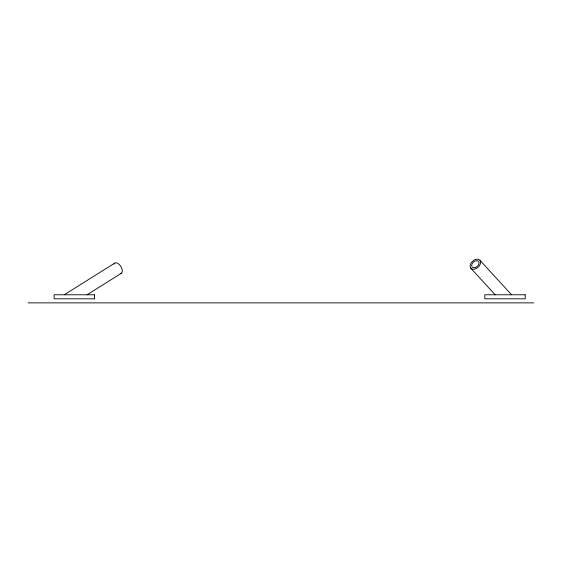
<?xml version="1.0" encoding="UTF-8"?>
<svg xmlns="http://www.w3.org/2000/svg" width="562" height="562" viewBox="0 0 562 562"><rect width="100%" height="100%" fill="white"/><g stroke="black" fill="none" stroke-linecap="round" stroke-linejoin="round"><path stroke-width="0.84" d="M64.237 294.776L114.739 263.114M87.068 294.783L121.448 273.216M94.535 294.776L54.1 294.776L54.128 298.822L94.535 298.822M28.1 302.869L533.9 302.869M480.004 260.339A6.07 4.11 -42.5 0 1 475.171 269.029A6.07 4.11 -42.5 0 1 470.886 263.318A6.07 4.11 -42.5 0 1 480.004 260.339L511.596 294.776M470.703 268.116L495.15 294.783M94.507 294.776L94.507 298.822M114.009 264.196A6.07 3.274 57.9 0 1 120.753 266.255A6.07 3.274 57.9 0 1 120.135 273.589M525.217 294.776L484.781 294.776L484.816 298.822L525.217 298.822L525.189 294.776M475.227 267.589A4.25 2.873 -42.5 0 0 478.606 261.506A4.25 2.873 -42.5 0 0 472.228 263.592A4.25 2.873 -42.5 0 0 475.227 267.589"/></g></svg>
